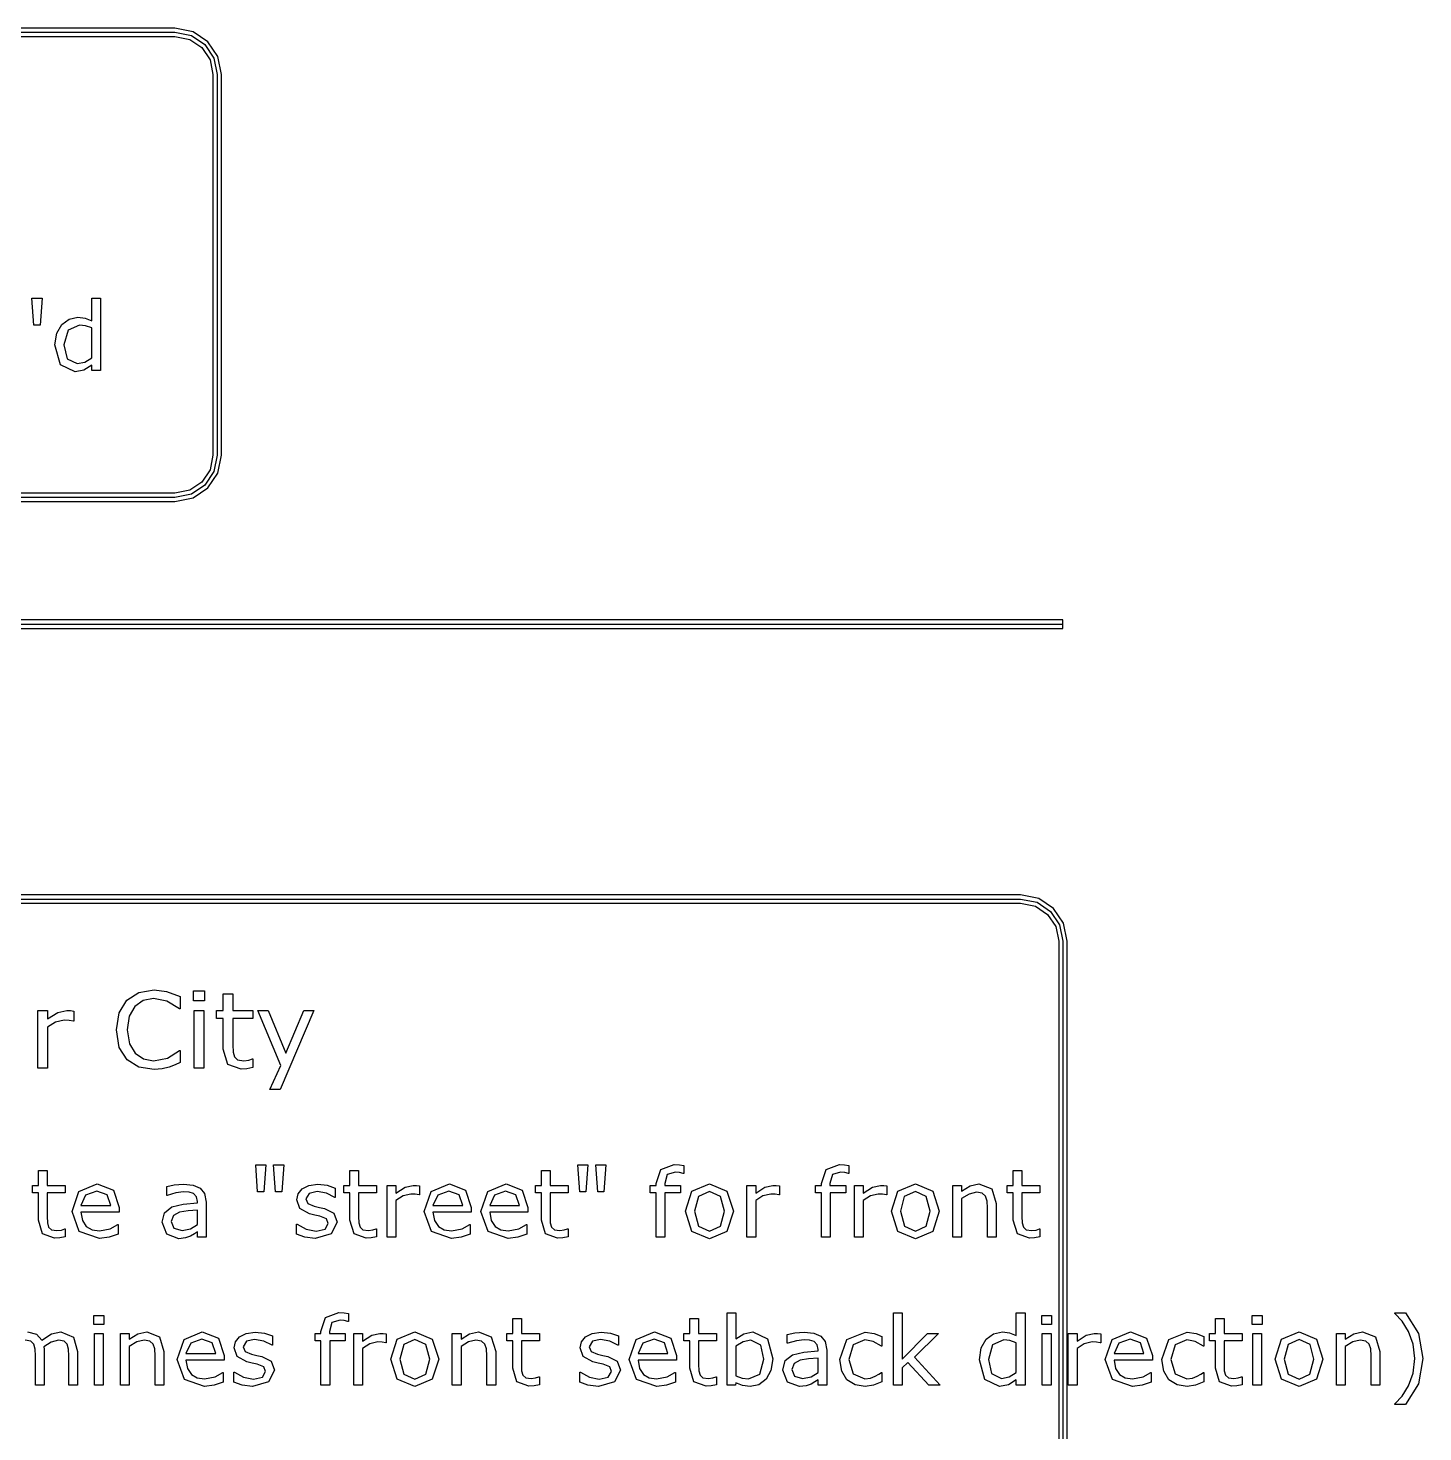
# Model space of a CAD drawing. Header units: inches. Extents: x -33163 to 19162, y -8858 to 30669.
# Drawn here: x 9143 to 10377, y 23899 to 25142 of the extents above; entities that cross this region are included whole.
import ezdxf

# ---------------------------------------------------------------- set-up
doc = ezdxf.new("R2010")
doc.units = ezdxf.units.IN
doc.layers.add('Layer 1', color=7, linetype='Continuous')
doc.layers.add('SOLID-2', color=253, linetype='Continuous')

# ---------------------------------------------------------------- blocks, each defined once
blk = doc.blocks.new('A$C0f725650')
at = {"layer": 'Layer 1', "color": 7}
for points in [[(113.275372, 140.334926), (112.82214, 140.243448), (112.452069, 139.993961), (112.202582, 139.62389), (112.111104, 139.170658), (112.111104, 129.64567), (112.202582, 129.192438), (112.452069, 128.822367), (112.82214, 128.57288), (113.275372, 128.481402), (170.4253, 128.481402), (170.878532, 128.57288), (171.248603, 128.822367), (171.49809, 129.192438), (171.589568, 129.64567), (171.589568, 139.170658), (171.49809, 139.62389), (171.248603, 139.993961), (170.878532, 140.243448), (170.4253, 140.334926), (113.275372, 140.334926)], [(113.275372, 140.22899), (170.4253, 140.22899), (170.838016, 140.146076), (171.174334, 139.919692), (171.400718, 139.583374), (171.483632, 139.170658), (171.483632, 129.64567), (171.400718, 129.232954), (171.174334, 128.896636), (170.838016, 128.670252), (170.4253, 128.587338), (113.275372, 128.587338), (112.862656, 128.670252), (112.526338, 128.896636), (112.299954, 129.232954), (112.21704, 129.64567), (112.21704, 139.170658), (112.299954, 139.583374), (112.526338, 139.919692), (112.862656, 140.146076), (113.275372, 140.22899), (113.275372, 140.22899)], [(113.275372, 140.123054), (170.4253, 140.123054), (170.797501, 140.048705), (171.100066, 139.845424), (171.303347, 139.542859), (171.377696, 139.170658), (171.377696, 129.64567), (171.303347, 129.273469), (171.100066, 128.970904), (170.797501, 128.767623), (170.4253, 128.693274), (113.275372, 128.693274), (112.903171, 128.767623), (112.600606, 128.970904), (112.397325, 129.273469), (112.322976, 129.64567), (112.322976, 139.170658), (112.397325, 139.542859), (112.600606, 139.845424), (112.903171, 140.048705), (113.275372, 140.123054), (113.275372, 140.123054)], [(167.105159, 133.571523), (167.055161, 132.898311), (166.89703, 132.898311), (166.847035, 133.571523), (167.105159, 133.571523)], [(168.564369, 131.762334), (168.345778, 131.762334), (168.345778, 131.898372), (168.14928, 131.771637), (167.9272, 131.72629), (167.557456, 131.905349), (167.421418, 132.401828), (167.467926, 132.695997), (167.595826, 132.915752), (167.779533, 133.050626), (167.998127, 133.097134), (168.179509, 133.075041), (168.345778, 133.008766), (168.345778, 133.571521), (168.564369, 133.571521), (168.564369, 131.762334)], [(168.345778, 132.082083), (168.345778, 132.827384), (168.187647, 132.882031), (168.035332, 132.897138), (167.749305, 132.769239), (167.646985, 132.406472), (167.726051, 132.054169), (167.979521, 131.934408), (168.167883, 131.975104), (168.345778, 132.082075), (168.345778, 132.082083)], [(22.25882, 125.518278), (22.25882, 125.306406), (192.650272, 125.306406), (192.650272, 125.518278), (22.25882, 125.518278)], [(22.25882, 125.412342), (192.650272, 125.412342)], [(112.21704, 118.63912), (111.763808, 118.547642), (111.393737, 118.298155), (111.14425, 117.928084), (111.052772, 117.474852), (111.052772, 72.495742), (111.14425, 72.04251), (111.393737, 71.672439), (111.763808, 71.422952), (112.21704, 71.331474), (191.59194, 71.331474), (192.045172, 71.422952), (192.415243, 71.672439), (192.66473, 72.04251), (192.756208, 72.495742), (192.756208, 117.474852), (192.66473, 117.928084), (192.415243, 118.298155), (192.045172, 118.547642), (191.59194, 118.63912), (112.21704, 118.63912)], [(112.21704, 118.533184), (191.59194, 118.533184), (192.004656, 118.45027), (192.340974, 118.223886), (192.567358, 117.887568), (192.650272, 117.474852), (192.650272, 72.495742), (192.567358, 72.083026), (192.340974, 71.746708), (192.004656, 71.520324), (191.59194, 71.43741), (112.21704, 71.43741), (111.804324, 71.520324), (111.468006, 71.746708), (111.241622, 72.083026), (111.158708, 72.495742), (111.158708, 117.474852), (111.241622, 117.887568), (111.468006, 118.223886), (111.804324, 118.45027), (112.21704, 118.533184), (112.21704, 118.533184)], [(112.21704, 118.427248), (191.59194, 118.427248), (191.964141, 118.352899), (192.266706, 118.149618), (192.469987, 117.847053), (192.544336, 117.474852), (192.544336, 72.495742), (192.469987, 72.123541), (192.266706, 71.820976), (191.964141, 71.617695), (191.59194, 71.543346), (112.21704, 71.543346), (111.844839, 71.617695), (111.542274, 71.820976), (111.338993, 72.123541), (111.264644, 72.495742), (111.264644, 117.474852), (111.338993, 117.847053), (111.542274, 118.149618), (111.844839, 118.352899), (112.21704, 118.427248), (112.21704, 118.427248)], [(170.559658, 114.439381), (170.430467, 114.381247), (170.280605, 114.324401), (170.108782, 114.28306), (169.905953, 114.264963), (169.524839, 114.3231), (169.227699, 114.507842), (169.033914, 114.819193), (168.964151, 115.259734), (169.031331, 115.684773), (169.225117, 116.001289), (169.520963, 116.192492), (169.907244, 116.258379), (170.21601, 116.220914), (170.559658, 116.089141), (170.559658, 115.78554), (170.54029, 115.78554), (170.225064, 115.979328), (169.890461, 116.040047), (169.62691, 115.992245), (169.418914, 115.846262), (169.279388, 115.600797), (169.230295, 115.259734), (169.284556, 114.910918), (169.426666, 114.673206), (169.637245, 114.531096), (169.893044, 114.485882), (170.239274, 114.549183), (170.541582, 114.739096), (170.559679, 114.739096), (170.559658, 114.439381)], [(171.162981, 115.984506), (170.889095, 115.984506), (170.889095, 116.236429), (171.162981, 116.236429), (171.162981, 115.984506)], [(172.377375, 114.312768), (172.227512, 114.283052), (172.084111, 114.271437), (171.748215, 114.390293), (171.633235, 114.771406), (171.633235, 115.5388), (171.469162, 115.5388), (171.469162, 115.742921), (171.633235, 115.742921), (171.633235, 116.157623), (171.876114, 116.157623), (171.876114, 115.742921), (172.377375, 115.742921), (172.377375, 115.5388), (171.876114, 115.5388), (171.876114, 114.881219), (171.881274, 114.702935), (171.917448, 114.584079), (171.994962, 114.507855), (172.147407, 114.484598), (172.271431, 114.501399), (172.364447, 114.531112), (172.377359, 114.531112), (172.377375, 114.312768)], [(167.895741, 115.478078), (167.882829, 115.478078), (167.776893, 115.496176), (167.656746, 115.502632), (167.439706, 115.452247), (167.238168, 115.324348), (167.238168, 114.299856), (166.995288, 114.299856), (166.995288, 115.742918), (167.238168, 115.742918), (167.238168, 115.529754), (167.492675, 115.693825), (167.718759, 115.742918), (167.810484, 115.739029), (167.895749, 115.727414), (167.895741, 115.478078)], [(171.147477, 114.299856), (170.904597, 114.299856), (170.904597, 115.742918), (171.147477, 115.742918), (171.147477, 114.299856)], [(173.905704, 115.74291), (173.063378, 113.767581), (172.803705, 113.767581), (173.072421, 114.369611), (172.497522, 115.74291), (172.76107, 115.74291), (173.204197, 114.673209), (173.651196, 115.74291), (173.905704, 115.74291)], [(172.699576, 111.875717), (172.64958, 111.202505), (172.496101, 111.202505), (172.446106, 111.875717), (172.699576, 111.875717)], [(173.148386, 111.875717), (173.09839, 111.202505), (172.944911, 111.202505), (172.894912, 111.875717), (173.148386, 111.875717)], [(180.763029, 111.875717), (180.713031, 111.202505), (180.559551, 111.202505), (180.509556, 111.875717), (180.763029, 111.875717)], [(181.211838, 111.875717), (181.16184, 111.202505), (181.008361, 111.202505), (180.958365, 111.875717), (181.211838, 111.875717)], [(183.158227, 111.664104), (183.146612, 111.664104), (183.052431, 111.685032), (182.950112, 111.696648), (182.745472, 111.633862), (182.682687, 111.409456), (182.682687, 111.365273), (183.076847, 111.365273), (183.076847, 111.181565), (182.689664, 111.181565), (182.689664, 110.066528), (182.471071, 110.066528), (182.471071, 111.181576), (182.323407, 111.181576), (182.323407, 111.365284), (182.471071, 111.365284), (182.471071, 111.408305), (182.58618, 111.762934), (182.918719, 111.887346), (183.050105, 111.880361), (183.158238, 111.864089), (183.158227, 111.664104)], [(187.294017, 111.664104), (187.282402, 111.664104), (187.188223, 111.685032), (187.085904, 111.696648), (186.881265, 111.633862), (186.818479, 111.409456), (186.818479, 111.365273), (187.212639, 111.365273), (187.212639, 111.181565), (186.825453, 111.181565), (186.825453, 110.066528), (186.606863, 110.066528), (186.606863, 111.181576), (186.459199, 111.181576), (186.459199, 111.365284), (186.606863, 111.365284), (186.606863, 111.408305), (186.721972, 111.762934), (187.054511, 111.887346), (187.185898, 111.880361), (187.29403, 111.864089), (187.294017, 111.664104)], [(167.67896, 110.078143), (167.544084, 110.051399), (167.415023, 110.040948), (167.112716, 110.147919), (167.009234, 110.490919), (167.009234, 111.181576), (166.861568, 111.181576), (166.861568, 111.365284), (167.009234, 111.365284), (167.009234, 111.738518), (167.227825, 111.738518), (167.227825, 111.365284), (167.67896, 111.365284), (167.67896, 111.181576), (167.227825, 111.181576), (167.227825, 110.589751), (167.232482, 110.429295), (167.265036, 110.322327), (167.334801, 110.253726), (167.472001, 110.232797), (167.583623, 110.247905), (167.667337, 110.274646), (167.678952, 110.274646), (167.67896, 110.078143)], [(169.030037, 110.693219), (168.07312, 110.693219), (168.109164, 110.483931), (168.207997, 110.338591), (168.351012, 110.254874), (168.53472, 110.226971), (168.800983, 110.279292), (168.992832, 110.383938), (169.004447, 110.383938), (169.004447, 110.14558), (168.778879, 110.067676), (168.537035, 110.036284), (168.032414, 110.210691), (167.851032, 110.708335), (168.024275, 111.214117), (168.482388, 111.401315), (168.887014, 111.247836), (169.030027, 110.811816), (169.030037, 110.693219)], [(175.473821, 110.078156), (175.338948, 110.051412), (175.209887, 110.040961), (174.907579, 110.147932), (174.804096, 110.490932), (174.804096, 111.181589), (174.656432, 111.181589), (174.656432, 111.365297), (174.804096, 111.365297), (174.804096, 111.738531), (175.022689, 111.738531), (175.022689, 111.365297), (175.473821, 111.365297), (175.473821, 111.181589), (175.022689, 111.181589), (175.022689, 110.589765), (175.027346, 110.429308), (175.059903, 110.32234), (175.129665, 110.253739), (175.266867, 110.23281), (175.378487, 110.247918), (175.462204, 110.27466), (175.473819, 110.27466), (175.473821, 110.078156)], [(177.841117, 110.693233), (176.8842, 110.693233), (176.920244, 110.483945), (177.019076, 110.338604), (177.162089, 110.254887), (177.345799, 110.226984), (177.612062, 110.279306), (177.803911, 110.383951), (177.815527, 110.383951), (177.815527, 110.145593), (177.589959, 110.06769), (177.348114, 110.036297), (176.843494, 110.210705), (176.662111, 110.708348), (176.835355, 111.21413), (177.293467, 111.401328), (177.698091, 111.247849), (177.841106, 110.811829), (177.841117, 110.693233)], [(179.259634, 110.693233), (178.302716, 110.693233), (178.338761, 110.483945), (178.43759, 110.338604), (178.580605, 110.254887), (178.764316, 110.226984), (179.030579, 110.279306), (179.222425, 110.383951), (179.234041, 110.383951), (179.234041, 110.145593), (179.008473, 110.06769), (178.766628, 110.036297), (178.262008, 110.210705), (178.080623, 110.708348), (178.253869, 111.21413), (178.711979, 111.401328), (179.116605, 111.247849), (179.259621, 110.811829), (179.259634, 110.693233)], [(180.265385, 110.078156), (180.130509, 110.051412), (180.001448, 110.040961), (179.699141, 110.147932), (179.595659, 110.490932), (179.595659, 111.181589), (179.447993, 111.181589), (179.447993, 111.365297), (179.595659, 111.365297), (179.595659, 111.738531), (179.81425, 111.738531), (179.81425, 111.365297), (180.265385, 111.365297), (180.265385, 111.181589), (179.81425, 111.181589), (179.81425, 110.589765), (179.818907, 110.429308), (179.851461, 110.32234), (179.921226, 110.253739), (180.058426, 110.23281), (180.170048, 110.247918), (180.253762, 110.27466), (180.265377, 110.27466), (180.265385, 110.078156)], [(184.403498, 110.715325), (184.240718, 110.214194), (183.804699, 110.030484), (183.366354, 110.214194), (183.204736, 110.715325), (183.366354, 111.216456), (183.804699, 111.401328), (184.240718, 111.216456), (184.403498, 110.715325), (184.403498, 110.715325)], [(189.555503, 110.715325), (189.392723, 110.214194), (188.956704, 110.030484), (188.518359, 110.214194), (188.356741, 110.715325), (188.518359, 111.216456), (188.956704, 111.401328), (189.392723, 111.216456), (189.555503, 110.715325), (189.555503, 110.715325)], [(190.979833, 110.066528), (190.761242, 110.066528), (190.761242, 110.806016), (190.750764, 110.973447), (190.712395, 111.096695), (190.628678, 111.168786), (190.486827, 111.193207), (190.299629, 111.149024), (190.112432, 111.036241), (190.112432, 110.066528), (189.893841, 110.066528), (189.893841, 111.365284), (190.112432, 111.365284), (190.112432, 111.221107), (190.324048, 111.353658), (190.548451, 111.401328), (190.869361, 111.274593), (190.979819, 110.9095), (190.979833, 110.066528)], [(192.075114, 110.078143), (191.94024, 110.051399), (191.811176, 110.040948), (191.508872, 110.147919), (191.405388, 110.490919), (191.405388, 111.181576), (191.257724, 111.181576), (191.257724, 111.365284), (191.405388, 111.365284), (191.405388, 111.738518), (191.623978, 111.738518), (191.623978, 111.365284), (192.075114, 111.365284), (192.075114, 111.181576), (191.623978, 111.181576), (191.623978, 110.589751), (191.628635, 110.429295), (191.661192, 110.322327), (191.730955, 110.253726), (191.868157, 110.232797), (191.979776, 110.247905), (192.063493, 110.274646), (192.075108, 110.274646), (192.075114, 110.078143)], [(168.81726, 110.86065), (168.730056, 111.126913), (168.47077, 111.221094), (168.190555, 111.117613), (168.07312, 110.86065), (168.81726, 110.86065)], [(171.20781, 110.066528), (170.99038, 110.066528), (170.99038, 110.204892), (170.911315, 110.149081), (170.815973, 110.093269), (170.690399, 110.049087), (170.524132, 110.030487), (170.226476, 110.146758), (170.10439, 110.443252), (170.167175, 110.681609), (170.34856, 110.825786), (170.633426, 110.896713), (170.99038, 110.924616), (170.99038, 110.958337), (170.963639, 111.081585), (170.889225, 111.158322), (170.777603, 111.194369), (170.641565, 111.203682), (170.449718, 111.180425), (170.231125, 111.115314), (170.21951, 111.115314), (170.21951, 111.337392), (170.404382, 111.375761), (170.64274, 111.39669), (170.881097, 111.373433), (171.057828, 111.296693), (171.16945, 111.15833), (171.20782, 110.947878), (171.20781, 110.066528)], [(174.486676, 110.440924), (174.339009, 110.149081), (173.937872, 110.035135), (173.672773, 110.068854), (173.471621, 110.144429), (173.471621, 110.389764), (173.483237, 110.389764), (173.713453, 110.265352), (173.956462, 110.220007), (174.182029, 110.266516), (174.26342, 110.413018), (174.219238, 110.529289), (174.049479, 110.596729), (173.927395, 110.62115), (173.791357, 110.651381), (173.548348, 110.783932), (173.477421, 111.000196), (173.509978, 111.15135), (173.611136, 111.278085), (173.776241, 111.364128), (174.001809, 111.396682), (174.236676, 111.367615), (174.435503, 111.299014), (174.435503, 111.065308), (174.423887, 111.065308), (174.220412, 111.168791), (173.985542, 111.21181), (173.783231, 111.165302), (173.700676, 111.029264), (173.750674, 110.908341), (173.908805, 110.842066), (174.043679, 110.81416), (174.169253, 110.788575), (174.404123, 110.668817), (174.486676, 110.440924), (174.486676, 110.440924)], [(176.548174, 111.126926), (176.536559, 111.126926), (176.441214, 111.143198), (176.333081, 111.149019), (176.137745, 111.103672), (175.956363, 110.988563), (175.956363, 110.066528), (175.737769, 110.066528), (175.737769, 111.365284), (175.956363, 111.365284), (175.956363, 111.173435), (176.185417, 111.321101), (176.388892, 111.365284), (176.471445, 111.361791), (176.548185, 111.35134), (176.548174, 111.126926)], [(177.628339, 110.860663), (177.541135, 111.126926), (177.281849, 111.221107), (177.001635, 111.117626), (176.8842, 110.860663), (177.628339, 110.860663)], [(179.046856, 110.860663), (178.959652, 111.126926), (178.700366, 111.221107), (178.420152, 111.117626), (178.302716, 110.860663), (179.046856, 110.860663)], [(184.177933, 110.715325), (184.0791, 111.089721), (183.804699, 111.212969), (183.527971, 111.089721), (183.430303, 110.715325), (183.529136, 110.344417), (183.804699, 110.218843), (184.077939, 110.343255), (184.177933, 110.715325), (184.177933, 110.715325)], [(185.552264, 111.126926), (185.540649, 111.126926), (185.445304, 111.143198), (185.337171, 111.149019), (185.141835, 111.103672), (184.960453, 110.988563), (184.960453, 110.066528), (184.74186, 110.066528), (184.74186, 111.365284), (184.960453, 111.365284), (184.960453, 111.173435), (185.189508, 111.321101), (185.392983, 111.365284), (185.475535, 111.361791), (185.552275, 111.35134), (185.552264, 111.126926)], [(188.242795, 111.126926), (188.23118, 111.126926), (188.135838, 111.143198), (188.027705, 111.149019), (187.832369, 111.103672), (187.650984, 110.988563), (187.650984, 110.066528), (187.432394, 110.066528), (187.432394, 111.365284), (187.650984, 111.365284), (187.650984, 111.173435), (187.880039, 111.321101), (188.083517, 111.365284), (188.166069, 111.361791), (188.242809, 111.35134), (188.242795, 111.126926)], [(189.329935, 110.715325), (189.231106, 111.089721), (188.956704, 111.212969), (188.679977, 111.089721), (188.582308, 110.715325), (188.681141, 110.344417), (188.956704, 110.218843), (189.229941, 110.343255), (189.329935, 110.715325), (189.329935, 110.715325)], [(170.99038, 110.386277), (170.99038, 110.747882), (170.754349, 110.730446), (170.540409, 110.696728), (170.388092, 110.613011), (170.329958, 110.45837), (170.397394, 110.289775), (170.603195, 110.233964), (170.813647, 110.278147), (170.99038, 110.386282), (170.99038, 110.386277)], [(168.646342, 107.878551), (168.399846, 107.878551), (168.399846, 108.10528), (168.646342, 108.10528), (168.646342, 107.878551)], [(174.76689, 107.959942), (174.755275, 107.959942), (174.661097, 107.98087), (174.558777, 107.992486), (174.354138, 107.9297), (174.291352, 107.705294), (174.291352, 107.661111), (174.685512, 107.661111), (174.685512, 107.477403), (174.298327, 107.477403), (174.298327, 106.362366), (174.079736, 106.362366), (174.079736, 107.477414), (173.932072, 107.477414), (173.932072, 107.661122), (174.079736, 107.661122), (174.079736, 107.704143), (174.194846, 108.058772), (174.527384, 108.183184), (174.658771, 108.176199), (174.766903, 108.159927), (174.76689, 107.959942)], [(179.547987, 106.373981), (179.413113, 106.347237), (179.284049, 106.336786), (178.981745, 106.443757), (178.878261, 106.786757), (178.878261, 107.477414), (178.730597, 107.477414), (178.730597, 107.661122), (178.878261, 107.661122), (178.878261, 108.034356), (179.096852, 108.034356), (179.096852, 107.661122), (179.547987, 107.661122), (179.547987, 107.477414), (179.096852, 107.477414), (179.096852, 106.885589), (179.101508, 106.725133), (179.134065, 106.618165), (179.203828, 106.549564), (179.34103, 106.528635), (179.45265, 106.543743), (179.536366, 106.570484), (179.547982, 106.570484), (179.547987, 106.373981)], [(183.982594, 106.373981), (183.84772, 106.347237), (183.718659, 106.336786), (183.416352, 106.443757), (183.312868, 106.786757), (183.312868, 107.477414), (183.165204, 107.477414), (183.165204, 107.661122), (183.312868, 107.661122), (183.312868, 108.034356), (183.531461, 108.034356), (183.531461, 107.661122), (183.982594, 107.661122), (183.982594, 107.477414), (183.531461, 107.477414), (183.531461, 106.885589), (183.536118, 106.725133), (183.568675, 106.618165), (183.638437, 106.549564), (183.77564, 106.528635), (183.887259, 106.543743), (183.970976, 106.570484), (183.982591, 106.570484), (183.982594, 106.373981)], [(185.389485, 107.021614), (185.342976, 106.72861), (185.219728, 106.510019), (185.038343, 106.371656), (184.820914, 106.326309), (184.627904, 106.35305), (184.465122, 106.422815), (184.45117, 106.362366), (184.246531, 106.362366), (184.246531, 108.171555), (184.465122, 108.171555), (184.465122, 107.525084), (184.660461, 107.648332), (184.893003, 107.697166), (185.255772, 107.520433), (185.389485, 107.021627), (185.389485, 107.021614)], [(189.579921, 106.362366), (189.291565, 106.362366), (188.770668, 106.930936), (188.628817, 106.79606), (188.628817, 106.362366), (188.410226, 106.362366), (188.410226, 108.171555), (188.628817, 108.171555), (188.628817, 107.011163), (189.260173, 107.661122), (189.535739, 107.661122), (188.932286, 107.061159), (189.579921, 106.362366)], [(191.700718, 106.362366), (191.482127, 106.362366), (191.482127, 106.498404), (191.28563, 106.371669), (191.063549, 106.326322), (190.693805, 106.505381), (190.557767, 107.00186), (190.604275, 107.296029), (190.732175, 107.515784), (190.915883, 107.650658), (191.134476, 107.697166), (191.315858, 107.675073), (191.482127, 107.608798), (191.482127, 108.171553), (191.700718, 108.171553), (191.700718, 106.362366)], [(192.365792, 107.878551), (192.119296, 107.878551), (192.119296, 108.10528), (192.365792, 108.10528), (192.365792, 107.878551)], [(197.134102, 106.373994), (196.999225, 106.34725), (196.870164, 106.336799), (196.567857, 106.44377), (196.464376, 106.78677), (196.464376, 107.477427), (196.31671, 107.477427), (196.31671, 107.661135), (196.464376, 107.661135), (196.464376, 108.034369), (196.682967, 108.034369), (196.682967, 107.661135), (197.134102, 107.661135), (197.134102, 107.477427), (196.682967, 107.477427), (196.682967, 106.885603), (196.687623, 106.725146), (196.720178, 106.618178), (196.789943, 106.549577), (196.927142, 106.528648), (197.038765, 106.543756), (197.122479, 106.570498), (197.134094, 106.570498), (197.134102, 106.373994)], [(197.632907, 107.878551), (197.386411, 107.878551), (197.386411, 108.10528), (197.632907, 108.10528), (197.632907, 107.878551)], [(201.6594, 107.02744), (201.545455, 106.39841), (201.225706, 105.883325), (200.959446, 105.883325), (200.959446, 105.89494), (201.138502, 106.091438), (201.297794, 106.349563), (201.411742, 106.663496), (201.454763, 107.027427), (201.411742, 107.390197), (201.297794, 107.705291), (201.138502, 107.963416), (200.959446, 108.159916), (200.959446, 108.171532), (201.225706, 108.171532), (201.545455, 107.656447), (201.6594, 107.027417), (201.6594, 107.02744)], [(167.990568, 106.362366), (167.771977, 106.362366), (167.771977, 107.101854), (167.763828, 107.263472), (167.732435, 107.387884), (167.655695, 107.46346), (167.511516, 107.489045), (167.327808, 107.442537), (167.144098, 107.326266), (167.149919, 107.263477), (167.1523, 107.193715), (167.1523, 106.362366), (166.933709, 106.362366), (166.933709, 107.101854), (166.92556, 107.264636), (166.894167, 107.389046), (166.817428, 107.46346), (166.673251, 107.489045)], [(166.734875, 107.697166), (166.959279, 107.641355), (167.097642, 107.486714), (167.339487, 107.64717), (167.573193, 107.697166), (167.88829, 107.566941), (167.99061, 107.205338), (167.990568, 106.362366)], [(168.632388, 106.362366), (168.413797, 106.362366), (168.413797, 107.661122), (168.632388, 107.661122), (168.632388, 106.362366)], [(170.150898, 106.362366), (169.932308, 106.362366), (169.932308, 107.101854), (169.921857, 107.269285), (169.883487, 107.392533), (169.79977, 107.464624), (169.657919, 107.489045), (169.470722, 107.444862), (169.283524, 107.332079), (169.283524, 106.362366), (169.064933, 106.362366), (169.064933, 107.661122), (169.283524, 107.661122), (169.283524, 107.516945), (169.495137, 107.649496), (169.719543, 107.697166), (170.040453, 107.570431), (170.150912, 107.205338), (170.150898, 106.362366)], [(171.658945, 106.989071), (170.702027, 106.989071), (170.738072, 106.779783), (170.836901, 106.634442), (170.979916, 106.550725), (171.163627, 106.522822), (171.429887, 106.575144), (171.621736, 106.679789), (171.633352, 106.679789), (171.633352, 106.441431), (171.407784, 106.363528), (171.165939, 106.332135), (170.661319, 106.506543), (170.479934, 107.004186), (170.65318, 107.509968), (171.11129, 107.697166), (171.515916, 107.543687), (171.658931, 107.107667), (171.658945, 106.989071)], [(172.918167, 106.736762), (172.770503, 106.444919), (172.369366, 106.330973), (172.104264, 106.364692), (171.903115, 106.440267), (171.903115, 106.685602), (171.91473, 106.685602), (172.144949, 106.56119), (172.387958, 106.515845), (172.613526, 106.562354), (172.694914, 106.708856), (172.650731, 106.825127), (172.480975, 106.892567), (172.358891, 106.916988), (172.222853, 106.947219), (171.979844, 107.07977), (171.908917, 107.296034), (171.941474, 107.447188), (172.04263, 107.573923), (172.207737, 107.659966), (172.433305, 107.69252), (172.668173, 107.663453), (172.866999, 107.594852), (172.866999, 107.361146), (172.855384, 107.361146), (172.651909, 107.464629), (172.417038, 107.507648), (172.214725, 107.46114), (172.132173, 107.325102), (172.182171, 107.204179), (172.340299, 107.137904), (172.475175, 107.109998), (172.600749, 107.084413), (172.835617, 106.964655), (172.918169, 106.736762), (172.918167, 106.736762)], [(175.715669, 107.422764), (175.704054, 107.422764), (175.608711, 107.439036), (175.500579, 107.444857), (175.305242, 107.39951), (175.123858, 107.284401), (175.123858, 106.362366), (174.905267, 106.362366), (174.905267, 107.661122), (175.123858, 107.661122), (175.123858, 107.469273), (175.352912, 107.616939), (175.55639, 107.661122), (175.638942, 107.657629), (175.715682, 107.647178), (175.715669, 107.422764)], [(177.028376, 107.011163), (176.865597, 106.510032), (176.429577, 106.326322), (175.991232, 106.510032), (175.829614, 107.011163), (175.991232, 107.512294), (176.429577, 107.697166), (176.865597, 107.512294), (177.028376, 107.011163), (177.028376, 107.011163)], [(178.452706, 106.362366), (178.234115, 106.362366), (178.234115, 107.101854), (178.223638, 107.269285), (178.185268, 107.392533), (178.101554, 107.464624), (177.9597, 107.489045), (177.772503, 107.444862), (177.585305, 107.332079), (177.585305, 106.362366), (177.366714, 106.362366), (177.366714, 107.661122), (177.585305, 107.661122), (177.585305, 107.516945), (177.796921, 107.649496), (178.021324, 107.697166), (178.342235, 107.570431), (178.452693, 107.205338), (178.452706, 106.362366)], [(181.576931, 106.736748), (181.429265, 106.444905), (181.028128, 106.33096), (180.763029, 106.364678), (180.561877, 106.440254), (180.561877, 106.685589), (180.573492, 106.685589), (180.803711, 106.561176), (181.046717, 106.515832), (181.272285, 106.56234), (181.353676, 106.708843), (181.309493, 106.825114), (181.139737, 106.892553), (181.01765, 106.916974), (180.881612, 106.947206), (180.638603, 107.079756), (180.567679, 107.296021), (180.600233, 107.447175), (180.701392, 107.57391), (180.866497, 107.659952), (181.092064, 107.692507), (181.326932, 107.66344), (181.525758, 107.594839), (181.525758, 107.361132), (181.514116, 107.361132), (181.310641, 107.464616), (181.075774, 107.507635), (180.87346, 107.461126), (180.790908, 107.325088), (180.840903, 107.204166), (180.999034, 107.137891), (181.133908, 107.109985), (181.259482, 107.0844), (181.494352, 106.964642), (181.576905, 106.736748), (181.576931, 106.736748)], [(182.976842, 106.989057), (182.019928, 106.989057), (182.055972, 106.779769), (182.154801, 106.634429), (182.297817, 106.550712), (182.481524, 106.522809), (182.747788, 106.57513), (182.939637, 106.679776), (182.951252, 106.679776), (182.951252, 106.441418), (182.725684, 106.363514), (182.483837, 106.332122), (181.979219, 106.506529), (181.797834, 107.004173), (181.97108, 107.509955), (182.42919, 107.697153), (182.833817, 107.543674), (182.976829, 107.107654), (182.976842, 106.989057)], [(186.7394, 106.362366), (186.521971, 106.362366), (186.521971, 106.50073), (186.442906, 106.444919), (186.347564, 106.389107), (186.22199, 106.344925), (186.055721, 106.326325), (185.758065, 106.442596), (185.635981, 106.73909), (185.698766, 106.977447), (185.880151, 107.121624), (186.165017, 107.192551), (186.521971, 107.220454), (186.521971, 107.254175), (186.49523, 107.377423), (186.420816, 107.45416), (186.309194, 107.490207), (186.173156, 107.49952), (185.981307, 107.476263), (185.762716, 107.411152), (185.751101, 107.411152), (185.751101, 107.63323), (185.935973, 107.671599), (186.174331, 107.692528), (186.412685, 107.669271), (186.589419, 107.592531), (186.701041, 107.454168), (186.739411, 107.243716), (186.7394, 106.362366)], [(188.120709, 106.443757), (187.912583, 106.362366), (187.704456, 106.333299), (187.446332, 106.373994), (187.245183, 106.499566), (187.113796, 106.711182), (187.067288, 107.009999), (187.241695, 107.509968), (187.704456, 107.691353), (187.923047, 107.65996), (188.120709, 107.583221), (188.120709, 107.340212), (188.109094, 107.340212), (187.902129, 107.459973), (187.695164, 107.50183), (187.400998, 107.376256), (187.294027, 107.009999), (187.398673, 106.648393), (187.695164, 106.522822), (187.830041, 106.540258), (187.953289, 106.585605), (188.042818, 106.636765), (188.109094, 106.684438), (188.120709, 106.684438), (188.120709, 106.443757)], [(192.351841, 106.362366), (192.13325, 106.362366), (192.13325, 107.661122), (192.351841, 107.661122), (192.351841, 106.362366)], [(193.594786, 107.422764), (193.58317, 107.422764), (193.487828, 107.439036), (193.379696, 107.444857), (193.184357, 107.39951), (193.002974, 107.284401), (193.002974, 106.362366), (192.784384, 106.362366), (192.784384, 107.661122), (193.002974, 107.661122), (193.002974, 107.469273), (193.232029, 107.616939), (193.435504, 107.661122), (193.518059, 107.657629), (193.594796, 107.647178), (193.594786, 107.422764)], [(194.887729, 106.989071), (193.930811, 106.989071), (193.966856, 106.779783), (194.065688, 106.634442), (194.208703, 106.550725), (194.392411, 106.522822), (194.658674, 106.575144), (194.850523, 106.679789), (194.862138, 106.679789), (194.862138, 106.441431), (194.636571, 106.363528), (194.394726, 106.332135), (193.890108, 106.506543), (193.708723, 107.004186), (193.881967, 107.509968), (194.340079, 107.697166), (194.744706, 107.543687), (194.887718, 107.107667), (194.887729, 106.989071)], [(196.17951, 106.443757), (195.971384, 106.362366), (195.763255, 106.333299), (195.505133, 106.373994), (195.303984, 106.499566), (195.172595, 106.711182), (195.126086, 107.009999), (195.300494, 107.509968), (195.763255, 107.691353), (195.981848, 107.65996), (196.17951, 107.583221), (196.17951, 107.340212), (196.167895, 107.340212), (195.960933, 107.459973), (195.753968, 107.50183), (195.4598, 107.376256), (195.352831, 107.009999), (195.457474, 106.648393), (195.753968, 106.522822), (195.888842, 106.540258), (196.01209, 106.585605), (196.10162, 106.636765), (196.167895, 106.684438), (196.17951, 106.684438), (196.17951, 106.443757)], [(197.618956, 106.362366), (197.400362, 106.362366), (197.400362, 107.661122), (197.618956, 107.661122), (197.618956, 106.362366)], [(199.158395, 107.011163), (198.995613, 106.510032), (198.559593, 106.326322), (198.121248, 106.510032), (197.95963, 107.011163), (198.121248, 107.512294), (198.559593, 107.697166), (198.995613, 107.512294), (199.158395, 107.011163), (199.158395, 107.011163)], [(200.582724, 106.362366), (200.364134, 106.362366), (200.364134, 107.101854), (200.353656, 107.269285), (200.315286, 107.392533), (200.231572, 107.464624), (200.089722, 107.489045), (199.902524, 107.444862), (199.715326, 107.332079), (199.715326, 106.362366), (199.496733, 106.362366), (199.496733, 107.661122), (199.715326, 107.661122), (199.715326, 107.516945), (199.926939, 107.649496), (200.151346, 107.697166), (200.472256, 107.570431), (200.582714, 107.205338), (200.582724, 106.362366)], [(171.446167, 107.156501), (171.358963, 107.422764), (171.099677, 107.516945), (170.819463, 107.413464), (170.702027, 107.156501), (171.446167, 107.156501)], [(176.802809, 107.011163), (176.703979, 107.385559), (176.429577, 107.508807), (176.15285, 107.385559), (176.055182, 107.011163), (176.154014, 106.640255), (176.429577, 106.514681), (176.702815, 106.639093), (176.802809, 107.011163), (176.802809, 107.011163)], [(182.764067, 107.156488), (182.676863, 107.422751), (182.417577, 107.516932), (182.13736, 107.413451), (182.019928, 107.156488), (182.764067, 107.156488)], [(185.163917, 107.015793), (185.087178, 107.368096), (184.839517, 107.489019), (184.646507, 107.447162), (184.465122, 107.341355), (184.465122, 106.597215), (184.624417, 106.539078), (184.776732, 106.522806), (185.060433, 106.641403), (185.163917, 107.015799), (185.163917, 107.015793)], [(191.482127, 106.682115), (191.482127, 107.427416), (191.323997, 107.482063), (191.171682, 107.49717), (190.885654, 107.369271), (190.783335, 107.006504), (190.8624, 106.654201), (191.115871, 106.53444), (191.304232, 106.575136), (191.482127, 106.682107), (191.482127, 106.682115)], [(194.674951, 107.156501), (194.587747, 107.422764), (194.328461, 107.516945), (194.048247, 107.413464), (193.930811, 107.156501), (194.674951, 107.156501)], [(198.932827, 107.011163), (198.833995, 107.385559), (198.559593, 107.508807), (198.282866, 107.385559), (198.185198, 107.011163), (198.28403, 106.640255), (198.559593, 106.514681), (198.832833, 106.639093), (198.932827, 107.011163), (198.932827, 107.011163)], [(186.521971, 106.682115), (186.521971, 107.04372), (186.28594, 107.026284), (186.072, 106.992566), (185.919683, 106.908849), (185.861548, 106.754208), (185.928985, 106.585613), (186.134786, 106.529802), (186.345238, 106.573985), (186.521971, 106.68212), (186.521971, 106.682115)]]:
    blk.add_lwpolyline(points, dxfattribs=at)

msp = doc.modelspace()

# ---------------------------------------------------------------- block references
at = {"layer": 'SOLID-2', "xscale": 35.3548193792485, "yscale": 35.3548193792485, "zscale": 35.3548193792485}
msp.add_blockref('A$C0f725650', (3247.20147, 20180.01122), dxfattribs=at)

doc.saveas('drawing.dxf')
